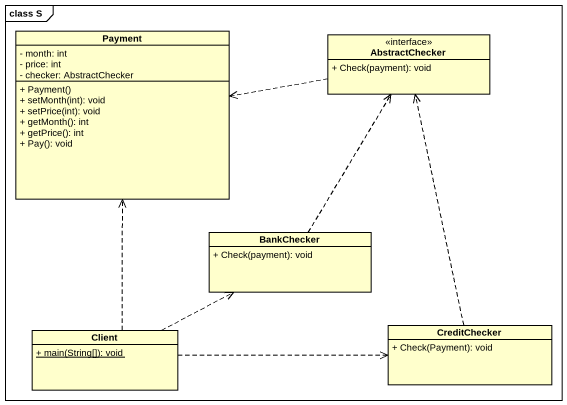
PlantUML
@startuml
mainframe class S
hide circle
hide empty members
skinparam classAttributeIconSize 0
class Payment {
  - month: int
  - price: int
  - checker: AbstractChecker
  + Payment()
  + setMonth(int): void
  + setPrice(int): void
  + getMonth(): int
  + getPrice(): int
  + Pay(): void
}
class AbstractChecker <<interface>> {
  + Check(payment): void
}
class BankChecker {
  + Check(payment): void
}
class Client {
  {static} + main(String[]): void
}
class CreditChecker {
  + Check(Payment): void
}
AbstractChecker .left.> Payment
BankChecker .up.> AbstractChecker
Client .up.> Payment
Client .right.> BankChecker
Client .right.> CreditChecker
CreditChecker .up.> AbstractChecker
@enduml
